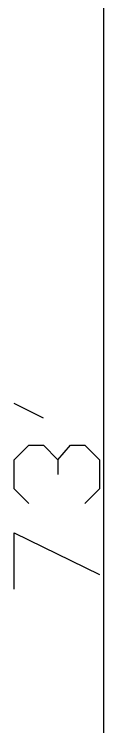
# Model space of a CAD drawing. Header units: inches. Extents: x -628 to 1537, y -1730 to 336.
# Drawn here: x 799.4 to 810.8, y -267.7 to -177.3 of the extents above; entities that cross this region are included whole.
import ezdxf

# ---------------------------------------------------------------- set-up
doc = ezdxf.new("R2010")
doc.units = ezdxf.units.IN
doc.layers.get('0').update_dxf_attribs({"linetype": 'CONTINUOUS'})

msp = doc.modelspace()

# ---------------------------------------------------------------- linework, layer by layer
at = {"color": 5}
msp.add_line((810.815, -632.943), (810.815, 156.277), dxfattribs=at)
at = {"color": 6}
for p, q in [((803.133, -228.534), (799.429, -226.682)), ((799.429, -233.827), (801.281, -231.975)), ((801.281, -231.975), (803.133, -231.975)), ((803.133, -231.975), (804.991, -233.827)), ((804.991, -233.827), (806.574, -231.975)), ((806.574, -231.975), (808.426, -231.975)), ((808.426, -231.975), (810.284, -233.827)), ((799.429, -237.537), (799.429, -233.827)), ((804.991, -233.827), (804.991, -235.685)), ((810.284, -233.827), (810.284, -237.537)), ((801.281, -239.388), (799.429, -237.537)), ((810.284, -237.537), (808.426, -239.388)), ((799.429, -250.249), (799.429, -243.098)), ((799.429, -243.098), (810.284, -248.397))]:
    msp.add_line(p, q, dxfattribs=at)

doc.saveas('drawing.dxf')
